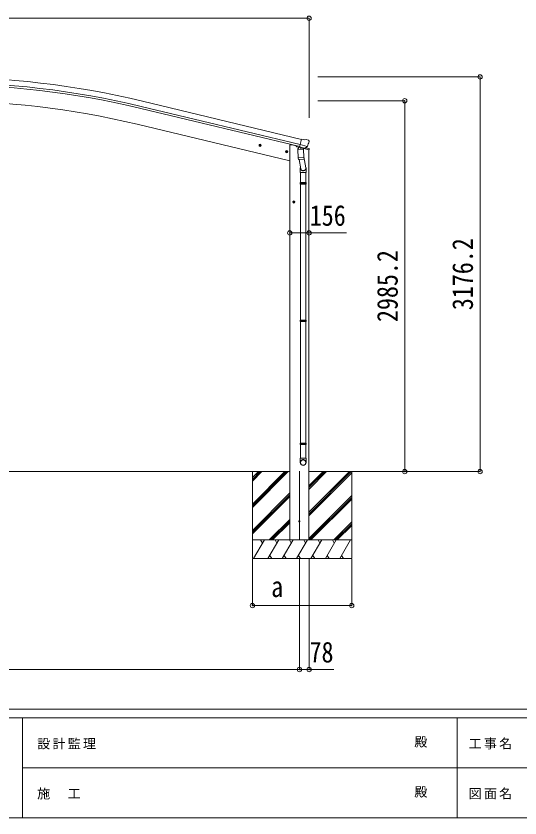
# Model space of a CAD drawing. Units: millimetres at full size. Extents: x -9783 to 9892, y -6828 to 6752.
# Drawn here: x -4022 to 36, y -6828 to -374 of the extents above; entities that cross this region are included whole.
import ezdxf
from ezdxf.enums import TextEntityAlignment as Align

# ---------------------------------------------------------------- set-up
doc = ezdxf.new("R2010")
doc.units = ezdxf.units.MM
doc.header["$LTSCALE"] = 35
doc.header["$PDMODE"] = 32
doc.header["$PDSIZE"] = 35
for name, color, linetype, lineweight in [('0-0_0', 7, 'Continuous', 9), ('0-1_本体', 4, 'Continuous', 9), ('0-2_部品', 7, 'Continuous', 9), ('0-8_PARTS2', 2, 'Continuous', 9), ('0-A_寸法', 6, 'Continuous', 9), ('F-0_240', 7, 'Continuous', 9)]:
    doc.layers.add(name, color=color, linetype=linetype, lineweight=lineweight)
doc.styles.add('ＭＳ ゴシック', font='')
doc.styles.get('ＭＳ ゴシック').set_extended_font_data('MS Gothic')

msp = doc.modelspace()

# ---------------------------------------------------------------- linework, layer by layer
at = {"layer": '0-0_0'}
for p, q in [((-7488.56, -4040.62), (-1818.41, -4040.62)), ((-2118.69, -4089.21), (-2070.09, -4040.61)), ((-2118.69, -4040.62), (-2118.69, -4740.62)), ((-2118.69, -4301.35), (-1857.96, -4040.62)), ((-2118.69, -4315.49), (-1843.82, -4040.62)), ((-2118.69, -4329.63), (-1829.68, -4040.62)), ((-2118.69, -4117.5), (-2041.81, -4040.62)), ((-2118.69, -4103.36), (-2055.95, -4040.62)), ((-1661.91, -4040.62), (-1230.53, -4040.62)), ((-1661.91, -4365.06), (-1337.46, -4040.62)), ((-1661.91, -4379.21), (-1323.32, -4040.62)), ((-1661.91, -4181.22), (-1521.31, -4040.62)), ((-1661.91, -4167.07), (-1535.45, -4040.62)), ((-1661.91, -4152.93), (-1549.59, -4040.62)), ((-1661.91, -4393.35), (-1318.69, -4050.13)), ((-1318.69, -4040.62), (-1318.69, -4740.62)), ((-2118.69, -4513.48), (-1817.91, -4212.7)), ((-2118.69, -4527.62), (-1817.91, -4226.84)), ((-2118.69, -4541.76), (-1817.91, -4240.98)), ((-1661.91, -4577.19), (-1318.69, -4233.98)), ((-1661.19, -4590.62), (-1318.69, -4248.12)), ((-1647.05, -4590.62), (-1318.69, -4262.26)), ((-1983.7, -4590.62), (-1817.91, -4424.83)), ((-1969.56, -4590.62), (-1817.91, -4438.97)), ((-1955.42, -4590.62), (-1817.91, -4453.11)), ((-1463.2, -4590.62), (-1318.69, -4446.11)), ((-1449.06, -4590.62), (-1318.69, -4460.25)), ((-1434.92, -4590.62), (-1318.69, -4474.39)), ((-1318.69, -4590.62), (-2118.69, -4590.62)), ((-2108.4, -4740.62), (-2021.8, -4590.62)), ((-2036.8, -4616.6), (-2051.8, -4590.62)), ((-1992.93, -4740.62), (-1906.33, -4590.62)), ((-1921.33, -4616.6), (-1936.33, -4590.62)), ((-1877.46, -4740.62), (-1790.86, -4590.62)), ((-1805.86, -4616.6), (-1820.86, -4590.62)), ((-1785.69, -4590.62), (-1651.69, -4590.62)), ((-1761.99, -4740.62), (-1675.39, -4590.62)), ((-1690.39, -4616.6), (-1705.39, -4590.62)), ((-1646.52, -4740.62), (-1559.92, -4590.62)), ((-1574.92, -4616.6), (-1589.92, -4590.62)), ((-1531.05, -4740.62), (-1444.45, -4590.62)), ((-1474.45, -4590.62), (-1459.45, -4616.6)), ((-1415.58, -4740.62), (-1328.98, -4590.62)), ((-2118.69, -4740.62), (-1318.69, -4740.62)), ((-1977.93, -4714.64), (-1962.94, -4740.62)), ((-1862.46, -4714.64), (-1847.46, -4740.62)), ((-1746.99, -4714.64), (-1731.99, -4740.62)), ((-1631.52, -4714.64), (-1616.52, -4740.62)), ((-1516.05, -4714.64), (-1501.06, -4740.62)), ((-1400.58, -4714.64), (-1385.58, -4740.62))]:
    msp.add_line(p, q, dxfattribs=at)
at = {"layer": '0-1_本体'}
for p, q in [((-1723.6, -1366.89), (-3002.69, -1059.81)), ((-1737.6, -1425.24), (-3016.7, -1118.15)), ((-1733.67, -1408.87), (-3012.77, -1101.79)), ((-1818.16, -1540.62), (-3047.28, -1245.53)), ((-1818.16, -1540.62), (-3047.28, -1245.53)), ((-1818.16, -1411.24), (-1798.16, -1411.24)), ((-1818.16, -4590.62), (-1818.16, -1411.24)), ((-1798.16, -1411.24), (-1764.65, -1419.28)), ((-1662.66, -4590.62), (-1662.66, -1450.44))]:
    msp.add_line(p, q, dxfattribs=at)
for radius in [7073, 7029.83, 7013, 6882, 6882]:
    msp.add_arc((-4653.85, -7937.38), radius, 76.5, 103.5, dxfattribs=at)
at = {"layer": '0-2_部品'}
for p, q in [((-2066.33, -1412.13), (-2046.88, -1416.8)), ((-2058.73, -1407.27), (-2063.9, -1412.71)), ((-2058.94, -1424.19), (-2054.27, -1404.74)), ((-2051.44, -1409.02), (-2058.73, -1407.27)), ((-2054.47, -1421.66), (-2049.3, -1416.22)), ((-2049.3, -1416.22), (-2051.44, -1409.02)), ((-1764.64, -1418.74), (-1764.64, -1421.9)), ((-1676.26, -1423.11), (-1733.76, -1409.3)), ((-1697.26, -1371.49), (-1723.19, -1365.26)), ((-1697.26, -1371.49), (-1684, -1368.79)), ((-1669.52, -1371.98), (-1682.7, -1368.81)), ((-1666.42, -1374.22), (-1662.57, -1380.52)), ((-1662.2, -1382.8), (-1662.48, -1383.95)), ((-1852.4, -1463.49), (-1832.96, -1468.16)), ((-1844.81, -1458.63), (-1849.98, -1464.07)), ((-1845.02, -1475.55), (-1840.35, -1456.1)), ((-1837.51, -1460.38), (-1844.81, -1458.63)), ((-1840.55, -1473.02), (-1835.38, -1467.58)), ((-1835.38, -1467.58), (-1837.51, -1460.38)), ((-1742.6, -1431.13), (-1760.81, -1426.76)), ((-1753.33, -1448.66), (-1707.64, -1445.47)), ((-1748.66, -1515.5), (-1753.33, -1448.66)), ((-1738.92, -1426.89), (-1752.23, -1442.21)), ((-1752.23, -1442.21), (-1751.79, -1448.55)), ((-1737.97, -1426.83), (-1738.92, -1426.89)), ((-1734.89, -1429.3), (-1736.42, -1428.93)), ((-1698.18, -1438.11), (-1734.89, -1429.3)), ((-1728.94, -1431.12), (-1727.92, -1445.73)), ((-1700.73, -1440.12), (-1726.54, -1446.56)), ((-1709.42, -1442.29), (-1709.19, -1445.57)), ((-1707.64, -1445.47), (-1702.97, -1512.3)), ((-1695.82, -1438.58), (-1703.34, -1436.78)), ((-1660.08, -1450.94), (-1702.9, -1440.66)), ((-1700.02, -1438.34), (-1699.97, -1439.08)), ((-1696.65, -1438.48), (-1698.18, -1438.11)), ((-1693.11, -1438.02), (-1676.73, -1423.53)), ((-1689.32, -1434.66), (-1662.38, -1441.13)), ((-1660.08, -1444.05), (-1660.08, -1450.94)), ((-1748.66, -1515.5), (-1702.97, -1512.3)), ((-1748.65, -1515.5), (-1747.76, -1528.19)), ((-1703.95, -1526.91), (-1745.65, -1529.82)), ((-1742.12, -1529.58), (-1729.49, -1604.37)), ((-1703.33, -1507.18), (-1688.79, -1595.05)), ((-1702.11, -1524.77), (-1702.98, -1512.3)), ((-1702.51, -1526.13), (-1702.5, -1526.13)), ((-1732.64, -1597.56), (-1732.64, -1632.21)), ((-1686.64, -1632.21), (-1686.64, -1597.86)), ((-1732.64, -1632.21), (-1686.64, -1632.21)), ((-1730.64, -1632.21), (-1730.64, -1714.87)), ((-1688.64, -1632.21), (-1688.64, -1714.87)), ((-1732.64, -1716.87), (-1731.64, -1714.87)), ((-1732.64, -1716.87), (-1686.64, -1716.87)), ((-1732.64, -1716.87), (-1732.64, -1724.87)), ((-1732.64, -1724.87), (-1686.64, -1724.87)), ((-1732.64, -1724.87), (-1731.64, -1726.87)), ((-1731.64, -1714.87), (-1687.64, -1714.87)), ((-1731.64, -1726.87), (-1687.64, -1726.87)), ((-1730.64, -1726.87), (-1730.64, -2821.06)), ((-1688.64, -1726.87), (-1688.64, -2821.06)), ((-1686.64, -1716.87), (-1687.64, -1714.87)), ((-1794.15, -1870.74), (-1774.15, -1870.74)), ((-1787.9, -1864.24), (-1791.65, -1870.74)), ((-1780.39, -1864.24), (-1787.9, -1864.24)), ((-1784.15, -1880.74), (-1784.15, -1860.74)), ((-1776.64, -1870.74), (-1780.39, -1864.24)), ((-1780.39, -1877.24), (-1776.64, -1870.74)), ((-1732.64, -2823.06), (-1731.64, -2821.06)), ((-1732.64, -2823.06), (-1686.64, -2823.06)), ((-1732.64, -2823.06), (-1732.64, -2831.06)), ((-1732.64, -2831.06), (-1686.64, -2831.06)), ((-1732.64, -2831.06), (-1731.64, -2833.06)), ((-1731.64, -2821.06), (-1687.64, -2821.06)), ((-1731.64, -2833.06), (-1687.64, -2833.06)), ((-1730.64, -2833.06), (-1730.64, -3811.24)), ((-1688.64, -2833.06), (-1688.64, -3811.24)), ((-1686.64, -2823.06), (-1687.64, -2821.06)), ((-1732.64, -3813.24), (-1731.64, -3811.24)), ((-1732.64, -3813.24), (-1686.64, -3813.24)), ((-1732.64, -3813.24), (-1732.64, -3821.24)), ((-1732.64, -3821.24), (-1686.64, -3821.24)), ((-1732.64, -3821.24), (-1731.64, -3823.24)), ((-1731.64, -3811.24), (-1687.64, -3811.24)), ((-1731.64, -3823.24), (-1687.64, -3823.24)), ((-1730.64, -3823.24), (-1730.64, -3933.24)), ((-1688.64, -3823.24), (-1688.64, -3933.24)), ((-1686.64, -3813.24), (-1687.64, -3811.24)), ((-1732.64, -3967.39), (-1732.64, -3933.24)), ((-1732.64, -3933.24), (-1686.64, -3933.24)), ((-1686.64, -3967.39), (-1686.64, -3933.24))]:
    msp.add_line(p, q, dxfattribs=at)
for points in [[(-2063.9, -1412.71), (-2061.77, -1419.91), (-2054.47, -1421.66)], [(-1728.62, -1430.71), (-1738.34, -1428.38), (-1723.19, -1365.26)], [(-1849.98, -1464.07), (-1847.85, -1471.27), (-1840.55, -1473.02)], [(-1728.62, -1430.71), (-1728.38, -1430.86), (-1703.62, -1436.81), (-1703.34, -1436.78)], [(-1675.99, -1422.53), (-1676.57, -1423.37), (-1676.73, -1423.53)], [(-1686.64, -1716.87), (-1686.64, -1724.87), (-1687.64, -1726.87)], [(-1791.65, -1870.74), (-1787.9, -1877.24), (-1780.39, -1877.24)], [(-1686.64, -2823.06), (-1686.64, -2831.06), (-1687.64, -2833.06)], [(-1686.64, -3813.24), (-1686.64, -3821.24), (-1687.64, -3823.24)]]:
    msp.add_lwpolyline(points, dxfattribs=at)
for centre, radius in [((-2056.6, -1414.47), 8.5), ((-2056.6, -1414.47), 7.7), ((-2056.6, -1414.47), 6.5), ((-1842.68, -1465.82), 8.5), ((-1842.68, -1465.82), 7.7), ((-1842.68, -1465.82), 6.5), ((-1784.15, -1870.74), 8.5), ((-1784.15, -1870.74), 7.7), ((-1784.15, -1870.74), 6.5)]:
    msp.add_circle(centre, radius, dxfattribs=at)
at = {"layer": '0-2_部品', "color": 4}
msp.add_circle((-1740.41, -4440.62), 4.5, dxfattribs=at)
at = {"layer": '0-2_部品'}
for centre, radius, start, end in [((-1683.4, -1371.73), 3, 76.5, 101.5), ((-1859.28, -1336.7), 202.4, 334.90875, 346.5), ((-1670.69, -1376.84), 5, 31.5, 76.5), ((-1759.64, -1421.9), 5, 180, 256.5), ((-1736.3, -1428.45), 0.5, 221.23754, 256.5), ((-1729.54, -1431.2), 0.604, 7.79405, 79.40158), ((-1726.89, -1445.59), 1.03, 188.03431, 289.96103), ((-1700.97, -1439.15), 1, 284, 4), ((-1699.52, -1438.3), 0.5, 76.5, 184), ((-1696.54, -1437.99), 0.5, 256.5, 291.76246), ((-1663.08, -1444.05), 3, 0, 76.5), ((-1745.79, -1527.83), 2, 190.53157, 274), ((-1704.09, -1524.91), 2, 274, 322.59038), ((-1704.05, -1524.94), 1.95, 322.52234, 4.95983), ((-1716.64, -1597.86), 30, 0, 2.54858)]:
    msp.add_arc(centre, radius, start, end, dxfattribs=at)
for centre, major_axis, ratio, start_param, end_param in [((-1665.12, -1382.09), (1.57, -2.57), 0.99628, 0.7835347, 1.5707963), ((-1695.12, -1435.66), (0.73, -2.92), 0.997631, 5.8041905, 5.8929484), ((-1695.15, -1435.53), (-2.63, 3.16), 0.650902, 2.1145521, 2.1873627), ((-1695.1, -1435.76), (0.73, -2.92), 0.997631, 5.965759, 6.7621801), ((-1709.64, -1597.56), (-23, 0), 0.996195, 6.0000678, 10.0103449), ((-1709.64, -1597.56), (-21, 0), 0.996195, 0.3319459, 3.3482706), ((-1709.64, -3965.64), (23, 0), 0.996195, 6.2831853, 9.424778), ((-1709.64, -3967.39), (23, 0), 0.996195, 6.2831853, 9.424778), ((-1709.64, -3967.39), (0, -23.43), 0.981806, 4.712389, 7.8539816)]:
    msp.add_ellipse(centre, major_axis=major_axis, ratio=ratio, start_param=start_param, end_param=end_param, dxfattribs=at)
msp.add_ellipse((-1709.64, -3967.39), major_axis=(-21, 0), ratio=0.996195, dxfattribs=at)
at = {"layer": '0-8_PARTS2', "color": 6}
msp.add_line((-7645.06, -391.62), (-1662.04, -391.62), dxfattribs=at)
at = {"layer": '0-8_PARTS2'}
msp.add_line((-1740.41, -4038.12), (-1740.41, -4593.12), dxfattribs=at)
at = {"layer": '0-A_寸法'}
for p, q in [((-1662.04, -391.62), (-1662.04, -1193.95)), ((-285.46, -864.38), (-1591.89, -864.38)), ((-285.46, -4040.62), (-285.46, -864.38)), ((-891.44, -1055.38), (-1591.89, -1055.38)), ((-891.44, -4040.62), (-891.44, -1055.38)), ((-1817.91, -2119.37), (-1661.91, -2119.37)), ((-1661.91, -2119.37), (-1361.91, -2119.37)), ((-891.44, -4040.62), (-1285.68, -4040.62)), ((-285.46, -4040.62), (-891.44, -4040.62)), ((-2118.69, -5118.52), (-2118.69, -4744.11)), ((-1739.91, -5633.51), (-1739.91, -4744.11)), ((-1661.91, -5633.51), (-1661.91, -4744.11)), ((-1318.69, -5118.52), (-1318.69, -4744.11)), ((-1318.69, -5118.52), (-2118.69, -5118.52)), ((-7567.3, -5633.51), (-1739.91, -5633.51)), ((-1739.91, -5633.51), (-1661.91, -5633.51)), ((-1661.91, -5633.51), (-1461.91, -5633.51))]:
    msp.add_line(p, q, dxfattribs=at)
for p in [(-1662.04, -391.62), (-285.46, -864.38), (-891.44, -1055.38), (-1817.91, -2119.37), (-1661.91, -2119.37), (-891.44, -4040.62), (-285.46, -4040.62), (-2118.69, -5118.52), (-1318.69, -5118.52), (-1739.91, -5633.51), (-1661.91, -5633.51)]:
    msp.add_point(p, dxfattribs=at)
at = {"layer": 'F-0_240', "color": 5}
for p, q in [((-9783.03, -5953.1), (9396.97, -5953.1)), ((-9783.03, -6023.1), (6285.75, -6023.1)), ((-3969.25, -6023.1), (-3969.25, -6828.1)), ((-469.25, -6023.1), (-469.25, -6828.1)), ((-3969.25, -6425.6), (3205.75, -6425.6)), ((-9783.03, -6828.1), (9396.97, -6828.1))]:
    msp.add_line(p, q, dxfattribs=at)

# ---------------------------------------------------------------- texts
at = {"layer": '0-A_寸法', "color": 7, "style": 'ＭＳ ゴシック', "width": 0.85}
for s, p in [('156', (-1656.29, -2112.37)), ('a', (-1966.82, -5099.52)), ('78', (-1658.16, -5626.51))]:
    msp.add_text(s, height=166.8, dxfattribs=at).set_placement(p, align=Align.BOTTOM_LEFT)
for s, p in [('3176.2', (-292.46, -2741.25)), ('2985.2', (-898.44, -2836.75))]:
    msp.add_text(s, height=166.8, rotation=90, dxfattribs=at).set_placement(p, align=Align.BOTTOM_LEFT)
at = {"layer": 'F-0_240', "style": 'ＭＳ ゴシック'}
for p in [(-814.24, -6276.85), (-814.24, -6679.35)]:
    msp.add_text('殿', height=76.98, dxfattribs=at).set_placement(p, align=Align.BOTTOM_LEFT)
at = {"layer": 'F-0_240', "char_height": 76.98, "attachment_point": 7, "style": 'ＭＳ ゴシック'}
for s, insert in [('\\T1.17;設計監理', (-3851.04, -6276.85)), ('\\T1.17;工事名', (-376.96, -6276.85)), ('\\T1.17;施\u3000工', (-3851.04, -6679.35)), ('\\T1.17;図面名', (-376.96, -6679.35))]:
    msp.add_mtext(s, dxfattribs=dict(at, insert=insert))

doc.saveas('drawing.dxf')
